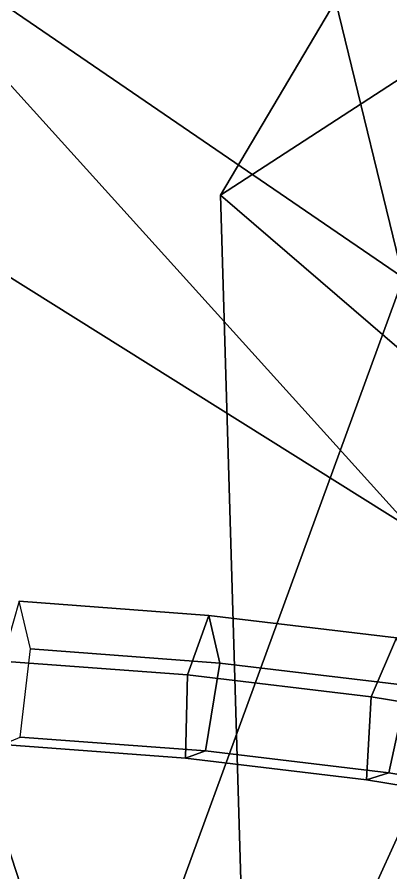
# Model space of a CAD drawing. Header units: metres. Extents: x -219 to 389, y -251 to 301.
# Drawn here: x 25.07 to 32.06, y 99.78 to 115.76 of the extents above; entities that cross this region are included whole.
import ezdxf

# ---------------------------------------------------------------- set-up
doc = ezdxf.new("R2010")
doc.units = ezdxf.units.M

msp = doc.modelspace()

# ---------------------------------------------------------------- linework, layer by layer
at = {"layer": 'Breeder_1Pdcel', "color": 3}
for points in [[(28.6511, 104.5861, 686.1697), (25.1117, 104.8541, 686.8379), (24.7936, 103.7353, 685.5983), (28.2555, 103.4749, 684.9459)], [(28.8605, 103.6952, 687.636), (25.3211, 103.9631, 688.3042), (25.1117, 104.8541, 686.8379), (28.6511, 104.5861, 686.1697)], [(32.1587, 104.1709, 685.4139), (28.6511, 104.5861, 686.1697), (28.2555, 103.4749, 684.9459), (31.6851, 103.0677, 684.2045)], [(32.3687, 103.2776, 686.884), (28.8605, 103.6952, 687.636), (28.6511, 104.5861, 686.1697), (32.1587, 104.1709, 685.4139)], [(35.6259, 103.6056, 684.5728), (32.1587, 104.1709, 685.4139), (31.6851, 103.0677, 684.2045), (35.07481, 102.5138, 683.3798)], [(28.5892, 102.0547, 687.2831), (25.1274, 102.3151, 687.9356), (25.3211, 103.9631, 688.3042), (28.8605, 103.6952, 687.636)], [(28.2555, 103.4749, 684.9459), (24.7936, 103.7353, 685.5983), (24.8033, 102.1751, 686.2729), (28.2174, 101.9194, 685.63)], [(32.01969, 101.6438, 686.5478), (28.5892, 102.0547, 687.2831), (28.8605, 103.6952, 687.636), (32.3687, 103.2776, 686.884)], [(31.6851, 103.0677, 684.2045), (28.2555, 103.4749, 684.9459), (28.2174, 101.9194, 685.63), (31.5996, 101.5148, 684.9012)], [(35.4102, 101.0863, 685.7291), (32.01969, 101.6438, 686.5478), (32.3687, 103.2776, 686.884), (35.8363, 102.7101, 686.0466)], [(35.07481, 102.5138, 683.3798), (31.6851, 103.0677, 684.2045), (31.5996, 101.5148, 684.9012), (34.9422, 100.9657, 684.0903)], [(28.2174, 101.9194, 685.63), (24.8033, 102.1751, 686.2729), (25.1274, 102.3151, 687.9356), (28.5892, 102.0547, 687.2831)], [(31.5996, 101.5148, 684.9012), (28.2174, 101.9194, 685.63), (28.5892, 102.0547, 687.2831), (32.01969, 101.6438, 686.5478)], [(34.9422, 100.9657, 684.0903), (31.5996, 101.5148, 684.9012), (32.01969, 101.6438, 686.5478), (35.4102, 101.0863, 685.7291)]]:
    msp.add_3dface(points, dxfattribs=at)
at = {"layer": 'Breeder_2Petal1', "color": 3}
for points in [[(39.6611, 96.2548, 95.2999), (31.6784, 99.3532, 100.7081), (32.8406, 101.8953, 95.0386)], [(39.6611, 96.2548, 95.2999), (32.8406, 101.8953, 95.0386), (31.6784, 99.3532, 100.7081)]]:
    msp.add_3dface(points, dxfattribs=at)
at = {"layer": 'Breeder_Leaf', "color": 3}
for points in [[(62.8022, 90.02415, 146.0035), (18.3518, 120.4293, 128.1246), (34.6198, 160.434, 120.7623)], [(62.8022, 90.02415, 146.0035), (34.6198, 160.434, 120.7623), (18.3518, 120.4293, 128.1246)], [(20.4759, 159.337, 164.4415), (37.3012, 90.2797, 147.376), (-1.9467, 114.0754, 141.2911)], [(20.4759, 159.337, 164.4415), (-1.9467, 114.0754, 141.2911), (37.3012, 90.2797, 147.376)], [(20.4759, 159.337, 164.4415), (53.5597, 129.6713, 163.0203), (37.3012, 90.2797, 147.376)], [(20.4759, 159.337, 164.4415), (37.3012, 90.2797, 147.376), (53.5597, 129.6713, 163.0203)], [(28.8712, 112.4414, 288.3739), (51.4813, 150.608, 277.4678), (46.3324, 123.7856, 296.8769)], [(28.8712, 112.4414, 288.3739), (46.3324, 123.7856, 296.8769), (51.4813, 150.608, 277.4678)], [(52.5317, 93.6159, 146.559), (-12.2586, 134.2177, 123.2649), (49.1684, 139.0952, 138.5596)], [(52.5317, 93.6159, 146.559), (49.1684, 139.0952, 138.5596), (-12.2586, 134.2177, 123.2649)], [(52.5317, 93.6159, 146.559), (-1.4634, 92.1722, 129.1694), (-12.2586, 134.2177, 123.2649)], [(52.5317, 93.6159, 146.559), (-12.2586, 134.2177, 123.2649), (-1.4634, 92.1722, 129.1694)], [(25.5579, 92.4809, 225.5398), (38.2768, 127.284, 232.9931), (63.7044, 77.4272, 245.352)], [(25.5579, 92.4809, 225.5398), (63.7044, 77.4272, 245.352), (38.2768, 127.284, 232.9931)], [(52.9827, 91.7016, 305.4937), (28.8712, 112.4414, 288.3739), (46.3324, 123.7856, 296.8769)], [(52.9827, 91.7016, 305.4937), (46.3324, 123.7856, 296.8769), (28.8712, 112.4414, 288.3739)], [(23.8307, 73.7277, 236.999), (18.3133, 121.8328, 263.0873), (43.9169, 93.4996, 265.1825)], [(23.8307, 73.7277, 236.999), (43.9169, 93.4996, 265.1825), (18.3133, 121.8328, 263.0873)], [(62.8022, 90.02415, 146.0035), (29.9536, 84.7117, 121.6332), (18.3518, 120.4293, 128.1246)], [(62.8022, 90.02415, 146.0035), (18.3518, 120.4293, 128.1246), (29.9536, 84.7117, 121.6332)], [(37.3012, 90.2797, 147.376), (-33.7487, 61.7954, 124.3661), (-1.9467, 114.0754, 141.2911)], [(37.3012, 90.2797, 147.376), (-1.9467, 114.0754, 141.2911), (-33.7487, 61.7954, 124.3661)], [(29.7467, 83.0591, 287.5121), (28.8712, 112.4414, 288.3739), (52.9827, 91.7016, 305.4937)], [(29.7467, 83.0591, 287.5121), (52.9827, 91.7016, 305.4937), (28.8712, 112.4414, 288.3739)]]:
    msp.add_3dface(points, dxfattribs=at)
at = {"layer": 'Breeder_Stipule', "color": 3}
for points in [[(20.7795, 85.6987, 363.3), (25.1422, 77.8642, 354.4797), (23.3952, 105.216, 359.2071)], [(20.7795, 85.6987, 363.3), (23.3952, 105.216, 359.2071), (25.1422, 77.8642, 354.4797)], [(29.07001, 80.4223, 373.1332), (20.7795, 85.6987, 363.3), (23.3952, 105.216, 359.2071)], [(29.07001, 80.4223, 373.1332), (23.3952, 105.216, 359.2071), (20.7795, 85.6987, 363.3)]]:
    msp.add_3dface(points, dxfattribs=at)

doc.saveas('drawing.dxf')
